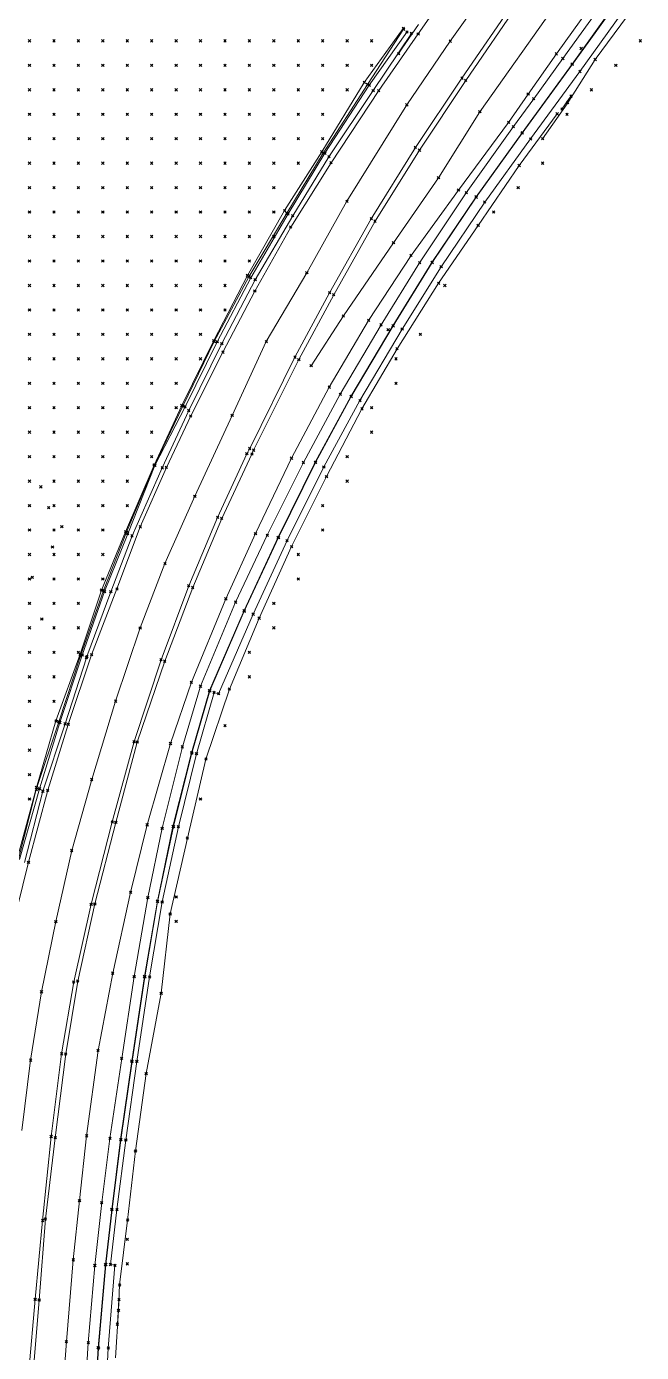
# Model space of a CAD drawing. Header units: metres. Extents: x 441556 to 446409, y 432338 to 461058.
# Drawn here: x 441824.7 to 441900.2, y 453876.9 to 454039.5 of the extents above; entities that cross this region are included whole.
import ezdxf

# ---------------------------------------------------------------- set-up
doc = ezdxf.new("R2010")
doc.units = ezdxf.units.M
doc.header["$MEASUREMENT"] = 0
doc.header["$PDMODE"] = 35
doc.header["$PDSIZE"] = 0.15
for name, color, linetype, lineweight in [('DTM-BRE-RevN_GRP_ CAROSABIL', 2, 'Continuous', 0), ('DTM-BRE-RevN_GRP_ACOSTAMENT', 2, 'Continuous', 0), ('DTM-BRE-RevN_GRP_AX', 2, 'Continuous', 0), ('DTM-BRE-RevN_GRP_CANAL', 2, 'Continuous', 0), ('DTM-BRE-RevN_GRP_PARAPET METALIC', 2, 'Continuous', 0), ('DTM-BRE-RevN_GRP_PARAPET NEW JERSEY', 2, 'Continuous', 0), ('DTM-BRE-RevN_GRP_SANT BETON JOS', 2, 'Continuous', 0), ('DTM-BRE-RevN_GRP_SANT BETON SUS', 2, 'Continuous', 0), ('DTM-BRE-RevN_GRP_TALUZ JOS', 2, 'Continuous', 0), ('DTM-BRE-RevN_GRP_ZID SPRIJIN JOS', 2, 'Continuous', 0), ('DTM-BRE-RevN_GRP_ZID SPRIJIN SUS', 2, 'Continuous', 0), ('DTM-BRE-RevN_YP_RevL', 1, 'Continuous', 0), ('DTM-NOK-RevN_LIDAR_co_lidar', 91, 'Continuous', 0), ('DTM-NOK-RevN_RTK', 32, 'Continuous', 0)]:
    doc.layers.add(name, color=color, linetype=linetype, lineweight=lineweight)

msp = doc.modelspace()

# ---------------------------------------------------------------- linework, layer by layer
at = {"layer": 'DTM-BRE-RevN_GRP_ CAROSABIL'}
for p, q in [((441872.758, 454038.548, 359.866), (441877.866, 454045.934, 359.828)), ((441889.715, 454036.111, 359.48), (441895.623, 454044.346, 359.452)), ((441867.906, 454031.599, 359.857), (441872.758, 454038.548, 359.866)), ((441886.253, 454031.172, 359.432), (441889.715, 454036.111, 359.48)), ((441862.062, 454022.762, 359.794), (441867.906, 454031.599, 359.857)), ((441883.849, 454027.708, 359.421), (441886.253, 454031.172, 359.432)), ((441877.705, 454019.409, 359.412), (441883.849, 454027.708, 359.421)), ((441857.101, 454014.869, 359.687), (441862.062, 454022.762, 359.794)), ((441871.872, 454011.398, 359.43), (441877.705, 454019.409, 359.412)), ((441852.703, 454007.026, 359.695), (441857.101, 454014.869, 359.687)), ((441866.666, 454003.425, 359.404), (441871.872, 454011.398, 359.43)), ((441848.777, 453999.523, 359.707), (441852.703, 454007.026, 359.695)), ((441861.838, 453995.237, 359.407), (441866.666, 454003.425, 359.404)), ((441844.825, 453991.7, 359.717), (441848.777, 453999.523, 359.707)), ((441857.202, 453986.524, 359.425), (441861.838, 453995.237, 359.407)), ((441841.834, 453985.391, 359.779), (441844.825, 453991.7, 359.717)), ((441852.783, 453977.272, 359.439), (441857.202, 453986.524, 359.425)), ((441838.637, 453978.11, 359.814), (441841.834, 453985.391, 359.779)), ((441835.772, 453970.492, 359.878), (441838.637, 453978.11, 359.814)), ((441849.134, 453969.272, 359.476), (441852.783, 453977.272, 359.439)), ((441832.658, 453962.425, 359.833), (441835.772, 453970.492, 359.878)), ((441844.909, 453959.051, 359.472), (441849.134, 453969.272, 359.476)), ((441829.801, 453953.883, 359.809), (441832.658, 453962.425, 359.833)), ((441842.343, 453951.533, 359.504), (441844.909, 453959.051, 359.472)), ((441827.272, 453945.796, 359.846), (441829.801, 453953.883, 359.809)), ((441839.478, 453941.56, 359.537), (441842.343, 453951.533, 359.504)), ((441824.913, 453936.966, 359.905), (441827.272, 453945.796, 359.846)), ((441837.443, 453933.275, 359.523), (441839.478, 453941.56, 359.537)), ((441822.836, 453928.53, 359.797), (441824.913, 453936.966, 359.905)), ((441835.254, 453923.368, 359.501), (441837.443, 453933.275, 359.523)), ((441833.452, 453913.904, 359.47), (441835.254, 453923.368, 359.501)), ((441832.047, 453903.421, 359.444), (441833.452, 453913.904, 359.47)), ((441831.178, 453895.49, 359.432), (441832.047, 453903.421, 359.444)), ((441830.407, 453888.216, 359.435), (441831.178, 453895.49, 359.432)), ((441829.57, 453878.194, 359.452), (441830.407, 453888.216, 359.435)), ((441828.804, 453867.861, 359.483), (441829.57, 453878.194, 359.452))]:
    msp.add_line(p, q, dxfattribs=at)
at = {"layer": 'DTM-BRE-RevN_GRP_ACOSTAMENT'}
for p, q in [((441891.664, 454034.861, 359.407), (441897.408, 454042.879, 359.423)), ((441885.527, 454026.421, 359.358), (441891.664, 454034.861, 359.407)), ((441879.858, 454018.576, 359.364), (441885.527, 454026.421, 359.358)), ((441874.448, 454010.536, 359.346), (441879.858, 454018.576, 359.364)), ((441869.655, 454002.772, 359.307), (441874.448, 454010.536, 359.346)), ((441864.501, 453994.098, 359.317), (441869.655, 454002.772, 359.307)), ((441860.126, 453986.026, 359.357), (441864.501, 453994.098, 359.317)), ((441855.551, 453976.822, 359.371), (441860.126, 453986.026, 359.357)), ((441851.383, 453967.837, 359.423), (441855.551, 453976.822, 359.371)), ((441847.138, 453958.03, 359.455), (441851.383, 453967.837, 359.423)), ((441844.94, 453950.4, 359.465), (441847.138, 453958.03, 359.455)), ((441842.651, 453941.356, 359.448), (441844.94, 453950.4, 359.465)), ((441840.731, 453932.202, 359.415), (441842.651, 453941.356, 359.448)), ((441839.151, 453922.974, 359.408), (441840.731, 453932.202, 359.415)), ((441837.595, 453912.603, 359.366), (441839.151, 453922.974, 359.408)), ((441836.221, 453902.965, 359.347), (441837.595, 453912.603, 359.366)), ((441835.13, 453894.409, 359.336), (441836.221, 453902.965, 359.347)), ((441834.363, 453887.633, 359.352), (441835.13, 453894.409, 359.336)), ((441833.455, 453877.443, 359.384), (441834.363, 453887.633, 359.352)), ((441832.894, 453867.96, 359.411), (441833.455, 453877.443, 359.384))]:
    msp.add_line(p, q, dxfattribs=at)
at = {"layer": 'DTM-BRE-RevN_GRP_AX'}
for p, q in [((441882.202, 454045.43, 359.775), (441876.687, 454037.662, 359.755)), ((441880.32, 454029.01, 359.492), (441889.769, 454042.344, 359.537)), ((441876.687, 454037.662, 359.755), (441871.361, 454029.856, 359.727)), ((441871.361, 454029.856, 359.727), (441864.005, 454018.035, 359.619)), ((441875.252, 454020.924, 359.488), (441880.32, 454029.01, 359.492)), ((441869.721, 454012.948, 359.491), (441875.252, 454020.924, 359.488)), ((441864.005, 454018.035, 359.619), (441859.077, 454009.263, 359.621)), ((441863.57, 454003.968, 359.472), (441869.721, 454012.948, 359.491)), ((441859.077, 454009.263, 359.621), (441854.108, 454000.827, 359.613)), ((441859.613, 453997.87, 359.475), (441863.57, 454003.968, 359.472)), ((441854.108, 454000.827, 359.613), (441849.919, 453991.776, 359.615)), ((441849.919, 453991.776, 359.615), (441845.335, 453981.856, 359.652)), ((441845.335, 453981.856, 359.652), (441841.663, 453973.604, 359.663)), ((441841.663, 453973.604, 359.663), (441838.615, 453965.704, 359.717)), ((441838.615, 453965.704, 359.717), (441835.609, 453956.735, 359.698)), ((441835.609, 453956.735, 359.698), (441832.679, 453947.118, 359.667)), ((441832.679, 453947.118, 359.667), (441830.223, 453938.424, 359.691)), ((441830.223, 453938.424, 359.691), (441828.274, 453929.691, 359.654)), ((441828.274, 453929.691, 359.654), (441826.504, 453921.079, 359.657)), ((441826.504, 453921.079, 359.657), (441825.173, 453912.704, 359.643)), ((441825.173, 453912.704, 359.643), (441824.084, 453904.082, 359.627))]:
    msp.add_line(p, q, dxfattribs=at)
at = {"layer": 'DTM-BRE-RevN_GRP_CANAL'}
for p, q in [((441890.404, 454029.344, 358.687), (441891.51, 454030.922, 358.7)), ((441836.016, 453883.337, 358.398), (441835.827, 453880.328, 358.302))]:
    msp.add_line(p, q, dxfattribs=at)
at = {"layer": 'DTM-BRE-RevN_GRP_PARAPET METALIC'}
for p, q in [((441890.514, 454035.533, 359.44), (441896.441, 454043.737, 359.439)), ((441870.354, 454036.138, 359.754), (441872.793, 454039.708, 359.778)), ((441886.937, 454030.612, 359.407), (441890.514, 454035.533, 359.44)), ((441884.437, 454027.192, 359.414), (441886.937, 454030.612, 359.407)), ((441878.652, 454019.085, 359.398), (441884.437, 454027.192, 359.414)), ((441872.935, 454010.49, 359.379), (441878.652, 454019.085, 359.398)), ((441868.198, 454002.873, 359.38), (441872.935, 454010.49, 359.379)), ((441863.193, 453994.364, 359.364), (441868.198, 454002.873, 359.38)), ((441858.663, 453985.991, 359.402), (441863.193, 453994.364, 359.364)), ((441854.224, 453977.075, 359.42), (441858.663, 453985.991, 359.402)), ((441850.336, 453968.868, 359.478), (441854.224, 453977.075, 359.42)), ((441846.025, 453958.568, 359.48), (441850.336, 453968.868, 359.478)), ((441843.798, 453951.134, 359.485), (441846.025, 453958.568, 359.48)), ((441841.319, 453941.141, 359.487), (441843.798, 453951.134, 359.485)), ((441839.569, 453932.645, 359.471), (441841.319, 453941.141, 359.487)), ((441837.878, 453922.957, 359.446), (441839.569, 453932.645, 359.471)), ((441836.352, 453912.918, 359.394), (441837.878, 453922.957, 359.446)), ((441834.914, 453903.119, 359.379), (441836.352, 453912.918, 359.394)), ((441833.907, 453895.237, 359.367), (441834.914, 453903.119, 359.379)), ((441833.049, 453887.524, 359.38), (441833.907, 453895.237, 359.367)), ((441832.254, 453878.053, 359.415), (441833.049, 453887.524, 359.38)), ((441831.549, 453867.825, 359.396), (441832.254, 453878.053, 359.415))]:
    msp.add_line(p, q, dxfattribs=at)
at = {"layer": 'DTM-BRE-RevN_GRP_PARAPET NEW JERSEY'}
for p, q in [((441884.708, 454042.746, 359.643), (441878.13, 454033.131, 359.63)), ((441878.595, 454032.861, 359.612), (441885.294, 454042.553, 359.628)), ((441878.13, 454033.131, 359.63), (441872.413, 454024.643, 359.611)), ((441872.918, 454024.295, 359.609), (441878.595, 454032.861, 359.612)), ((441872.413, 454024.643, 359.611), (441866.992, 454015.89, 359.579)), ((441867.457, 454015.592, 359.573), (441872.918, 454024.295, 359.609)), ((441866.992, 454015.89, 359.579), (441861.876, 454006.815, 359.559)), ((441862.383, 454006.578, 359.568), (441867.457, 454015.592, 359.573)), ((441861.876, 454006.815, 359.559), (441857.629, 453998.91, 359.527)), ((441858.107, 453998.608, 359.5), (441862.383, 454006.578, 359.568)), ((441857.629, 453998.91, 359.527), (441852.076, 453987.711, 359.616)), ((441852.548, 453987.505, 359.567), (441858.107, 453998.608, 359.5)), ((441852.076, 453987.711, 359.616), (441851.716, 453987.078, 359.557)), ((441852.339, 453987.039, 359.538), (441852.548, 453987.505, 359.567)), ((441851.716, 453987.078, 359.557), (441848.132, 453979.271, 359.567)), ((441848.627, 453979.137, 359.539), (441852.339, 453987.039, 359.538)), ((441848.132, 453979.271, 359.567), (441844.581, 453970.883, 359.605)), ((441845.076, 453970.668, 359.586), (441848.627, 453979.137, 359.539)), ((441844.581, 453970.883, 359.605), (441841.183, 453961.809, 359.611)), ((441841.641, 453961.63, 359.63), (441845.076, 453970.668, 359.586)), ((441841.183, 453961.809, 359.611), (441837.875, 453951.768, 359.646)), ((441838.25, 453951.718, 359.614), (441841.641, 453961.63, 359.63)), ((441837.875, 453951.768, 359.646), (441835.193, 453941.924, 359.602)), ((441835.636, 453941.871, 359.618), (441838.25, 453951.718, 359.614)), ((441835.193, 453941.924, 359.602), (441832.599, 453931.816, 359.621)), ((441833.05, 453931.858, 359.601), (441835.636, 453941.871, 359.618)), ((441832.599, 453931.816, 359.621), (441830.461, 453922.299, 359.612)), ((441830.958, 453922.412, 359.565), (441833.05, 453931.858, 359.601)), ((441830.461, 453922.299, 359.612), (441828.977, 453913.484, 359.581)), ((441829.487, 453913.465, 359.57), (441830.958, 453922.412, 359.565)), ((441828.977, 453913.484, 359.581), (441827.689, 453903.35, 359.567)), ((441828.194, 453903.192, 359.552), (441829.487, 453913.465, 359.57)), ((441827.689, 453903.35, 359.567), (441826.646, 453893.049, 359.538)), ((441826.986, 453893.23, 359.518), (441828.194, 453903.192, 359.552)), ((441826.646, 453893.049, 359.538), (441825.736, 453883.382, 359.534)), ((441826.227, 453883.286, 359.525), (441826.986, 453893.23, 359.518)), ((441825.736, 453883.382, 359.534), (441824.946, 453874.554, 359.57)), ((441825.484, 453874.395, 359.557), (441826.227, 453883.286, 359.525))]:
    msp.add_line(p, q, dxfattribs=at)
at = {"layer": 'DTM-BRE-RevN_GRP_SANT BETON JOS'}
for p, q in [((441871.373, 454038.779, 359.475), (441866.756, 454032.267, 359.477)), ((441866.756, 454032.267, 359.477), (441861.288, 454023.921, 359.472)), ((441861.288, 454023.921, 359.472), (441856.775, 454016.471, 359.481)), ((441856.775, 454016.471, 359.481), (441852.19, 454008.656, 359.452)), ((441852.19, 454008.656, 359.452), (441848.071, 454000.802, 359.508)), ((441848.071, 454000.802, 359.508), (441844.134, 453992.822, 359.487)), ((441844.134, 453992.822, 359.487), (441840.442, 453985.645, 359.686)), ((441840.442, 453985.645, 359.686), (441837.099, 453977.264, 359.537)), ((441837.099, 453977.264, 359.537), (441834.261, 453970.17, 359.549)), ((441834.261, 453970.17, 359.549), (441831.494, 453962.388, 359.527)), ((441831.494, 453962.388, 359.527), (441828.763, 453954.118, 359.564)), ((441828.763, 453954.118, 359.564), (441826.26, 453945.988, 359.518)), ((441826.26, 453945.988, 359.518), (441823.804, 453937.328, 359.5))]:
    msp.add_line(p, q, dxfattribs=at)
at = {"layer": 'DTM-BRE-RevN_GRP_SANT BETON SUS'}
for p, q in [((441870.964, 454039.119, 359.728), (441866.527, 454032.35, 359.725)), ((441871.924, 454038.619, 359.759), (441867.229, 454031.597, 359.739)), ((441866.527, 454032.35, 359.725), (441861.084, 454023.929, 359.713)), ((441867.229, 454031.597, 359.739), (441861.794, 454023.488, 359.74)), ((441861.084, 454023.929, 359.713), (441856.632, 454016.57, 359.708)), ((441861.794, 454023.488, 359.74), (441857.353, 454016.261, 359.736)), ((441856.632, 454016.57, 359.708), (441851.961, 454008.779, 359.699)), ((441857.353, 454016.261, 359.736), (441852.738, 454008.408, 359.697)), ((441851.961, 454008.779, 359.699), (441847.72, 454000.831, 359.753)), ((441852.738, 454008.408, 359.697), (441848.652, 454000.58, 359.738)), ((441847.72, 454000.831, 359.753), (441843.869, 453992.923, 359.729)), ((441848.652, 454000.58, 359.738), (441844.584, 453992.367, 359.697)), ((441843.869, 453992.923, 359.729), (441840.379, 453985.663, 359.795)), ((441844.584, 453992.367, 359.697), (441841.333, 453985.344, 359.77)), ((441840.379, 453985.663, 359.795), (441836.937, 453977.446, 359.769)), ((441841.333, 453985.344, 359.77), (441837.621, 453977.005, 359.808)), ((441836.937, 453977.446, 359.769), (441834.108, 453970.314, 359.806)), ((441837.621, 453977.005, 359.808), (441835.025, 453970.151, 359.839)), ((441834.108, 453970.314, 359.806), (441831.286, 453962.277, 359.771)), ((441835.025, 453970.151, 359.839), (441832.08, 453962.199, 359.804)), ((441831.286, 453962.277, 359.771), (441828.629, 453954.208, 359.76)), ((441832.025, 453962.059, 359.758), (441829.411, 453953.956, 359.776)), ((441832.08, 453962.199, 359.804), (441832.025, 453962.059, 359.758)), ((441828.629, 453954.208, 359.76), (441825.87, 453945.899, 359.811)), ((441829.411, 453953.956, 359.776), (441826.675, 453945.696, 359.751)), ((441825.87, 453945.899, 359.811), (441823.648, 453937.195, 359.757)), ((441826.675, 453945.696, 359.751), (441824.416, 453936.964, 359.776))]:
    msp.add_line(p, q, dxfattribs=at)
at = {"layer": 'DTM-BRE-RevN_GRP_TALUZ JOS'}
for p, q in [((441870.929, 454039.213, 359.729), (441866.139, 454032.604, 359.723)), ((441866.139, 454032.604, 359.723), (441860.922, 454024.088, 359.71)), ((441860.922, 454024.088, 359.71), (441856.351, 454016.881, 359.7)), ((441856.351, 454016.881, 359.7), (441851.795, 454008.945, 359.722)), ((441851.795, 454008.945, 359.722), (441847.651, 454000.947, 359.722)), ((441847.651, 454000.947, 359.722), (441843.731, 453992.987, 359.772)), ((441843.731, 453992.987, 359.772), (441840.339, 453985.687, 359.798)), ((441840.339, 453985.687, 359.798), (441836.829, 453977.491, 359.775)), ((441836.829, 453977.491, 359.775), (441833.868, 453970.355, 359.806)), ((441833.868, 453970.355, 359.806), (441831.252, 453962.486, 359.762)), ((441831.252, 453962.486, 359.762), (441828.287, 453954.303, 359.834)), ((441828.287, 453954.303, 359.834), (441825.894, 453946.138, 359.806)), ((441825.894, 453946.138, 359.806), (441823.497, 453937.226, 359.777))]:
    msp.add_line(p, q, dxfattribs=at)
at = {"layer": 'DTM-BRE-RevN_GRP_ZID SPRIJIN JOS'}
for p, q in [((441899.96, 454042.867, 355.359), (441894.488, 454035.413, 355.405)), ((441885.158, 454022.416, 355.346), (441889.813, 454028.747, 355.352)), ((441880.119, 454015.067, 355.243), (441885.158, 454022.416, 355.346)), ((441875.26, 454007.977, 355.235), (441880.119, 454015.067, 355.243)), ((441870.166, 453999.943, 355.351), (441875.26, 454007.977, 355.235)), ((441865.854, 453992.582, 355.314), (441870.166, 453999.943, 355.351)), ((441861.497, 453984.273, 355.275), (441865.854, 453992.582, 355.314)), ((441857.213, 453975.679, 355.295), (441861.497, 453984.273, 355.275)), ((441853.226, 453966.914, 355.356), (441857.213, 453975.679, 355.295)), ((441849.577, 453958.216, 355.418), (441853.226, 453966.914, 355.356)), ((441846.695, 453949.635, 355.48), (441849.577, 453958.216, 355.418)), ((441844.417, 453939.94, 355.439), (441846.695, 453949.635, 355.48)), ((441842.308, 453930.639, 355.464), (441844.417, 453939.94, 355.439)), ((441841.198, 453920.915, 355.423), (441842.308, 453930.639, 355.464)), ((441839.358, 453911.06, 355.492), (441841.198, 453920.915, 355.423)), ((441838.047, 453901.571, 355.48), (441839.358, 453911.06, 355.492)), ((441837.074, 453893.101, 355.464), (441838.047, 453901.571, 355.48)), ((441836.103, 453885.142, 355.56), (441837.074, 453893.101, 355.464))]:
    msp.add_line(p, q, dxfattribs=at)
at = {"layer": 'DTM-BRE-RevN_GRP_ZID SPRIJIN SUS'}
for p, q in [((441891.683, 454034.833, 359.508), (441897.458, 454042.876, 359.563)), ((441898.578, 454042.236, 359.585), (441892.607, 454033.95, 359.536)), ((441885.526, 454026.39, 359.496), (441891.683, 454034.833, 359.508)), ((441892.607, 454033.95, 359.536), (441886.551, 454025.674, 359.478)), ((441879.891, 454018.525, 359.509), (441885.526, 454026.39, 359.496)), ((441886.551, 454025.674, 359.478), (441880.917, 454017.936, 359.486)), ((441874.481, 454010.523, 359.484), (441879.891, 454018.525, 359.509)), ((441880.917, 454017.936, 359.486), (441875.579, 454010.006, 359.485)), ((441869.681, 454002.763, 359.441), (441874.481, 454010.523, 359.484)), ((441875.579, 454010.006, 359.485), (441870.784, 454002.367, 359.465)), ((441864.539, 453994.094, 359.478), (441869.681, 454002.763, 359.441)), ((441870.784, 454002.367, 359.465), (441865.606, 453993.583, 359.492)), ((441860.162, 453986.011, 359.501), (441864.539, 453994.094, 359.478)), ((441865.606, 453993.583, 359.492), (441861.175, 453985.448, 359.486)), ((441855.605, 453976.788, 359.553), (441860.162, 453986.011, 359.501)), ((441861.175, 453985.448, 359.486), (441856.657, 453976.416, 359.584)), ((441851.399, 453967.773, 359.561), (441855.605, 453976.788, 359.553)), ((441856.657, 453976.416, 359.584), (441852.489, 453967.392, 359.579)), ((441847.176, 453957.992, 359.606), (441851.399, 453967.773, 359.561)), ((441852.489, 453967.392, 359.579), (441848.247, 453957.638, 359.593)), ((441844.964, 453950.369, 359.622), (441847.176, 453957.992, 359.606)), ((441847.699, 453957.809, 359.615), (441845.533, 453950.287, 359.623)), ((441848.247, 453957.638, 359.593), (441847.699, 453957.809, 359.615)), ((441842.722, 453941.343, 359.605), (441844.964, 453950.369, 359.622)), ((441845.533, 453950.287, 359.623), (441843.316, 453941.33, 359.619)), ((441840.757, 453932.14, 359.572), (441842.722, 453941.343, 359.605)), ((441843.316, 453941.33, 359.619), (441841.327, 453932.102, 359.557)), ((441839.197, 453922.93, 359.523), (441840.757, 453932.14, 359.572)), ((441841.327, 453932.102, 359.557), (441839.78, 453922.915, 359.526)), ((441837.62, 453912.545, 359.491), (441839.197, 453922.93, 359.523)), ((441839.78, 453922.915, 359.526), (441838.208, 453912.554, 359.5)), ((441836.262, 453902.957, 359.487), (441837.62, 453912.545, 359.491)), ((441838.208, 453912.554, 359.5), (441836.868, 453902.907, 359.497)), ((441835.173, 453894.38, 359.502), (441836.262, 453902.957, 359.487)), ((441836.868, 453902.907, 359.497), (441835.764, 453894.381, 359.495)), ((441834.402, 453887.65, 359.477), (441835.173, 453894.38, 359.502)), ((441835.764, 453894.381, 359.495), (441834.971, 453887.647, 359.492)), ((441833.505, 453877.407, 359.541), (441834.402, 453887.65, 359.477)), ((441835.53, 453887.555, 359.488), (441834.711, 453877.4, 359.55)), ((441834.971, 453887.647, 359.492), (441835.53, 453887.555, 359.488)), ((441832.926, 453867.961, 359.565), (441833.505, 453877.407, 359.541)), ((441834.711, 453877.4, 359.55), (441834.157, 453867.992, 359.575))]:
    msp.add_line(p, q, dxfattribs=at)
at = {"layer": 'DTM-BRE-RevN_YP_RevL'}
for p, q in [((441891.037, 454029.967, 355.595), (441894.488, 454035.413, 355.405)), ((441888.025, 454025.703, 355.748), (441891.037, 454029.967, 355.595)), ((441835.962, 453882.027, 356.646), (441836.103, 453885.142, 355.56)), ((441835.594, 453876.195, 355.356), (441835.962, 453882.027, 356.646))]:
    msp.add_line(p, q, dxfattribs=at)
at = {"layer": 'DTM-NOK-RevN_LIDAR_co_lidar'}
for p in [(441825.039, 454037.701, 382.135), (441828.038, 454037.701, 380.778), (441831.037, 454037.701, 379.122), (441834.037, 454037.701, 378.542), (441837.036, 454037.701, 376.444), (441840.035, 454037.701, 374.832), (441843.035, 454037.701, 373.24), (441846.034, 454037.701, 371.88), (441849.034, 454037.701, 370.863), (441852.033, 454037.701, 369.627), (441855.032, 454037.701, 368.089), (441858.032, 454037.701, 366.533), (441861.031, 454037.701, 364.996), (441864.03, 454037.701, 363.532), (441867.03, 454037.701, 361.98), (441900.022, 454037.701, 355.436), (441825.039, 454034.701, 381.064), (441828.038, 454034.701, 380.164), (441831.037, 454034.701, 378.435), (441834.037, 454034.701, 377.692), (441837.036, 454034.701, 375.232), (441840.035, 454034.701, 373.833), (441843.035, 454034.701, 372.437), (441846.034, 454034.701, 371.108), (441849.034, 454034.701, 369.984), (441852.033, 454034.701, 368.512), (441855.032, 454034.701, 366.777), (441858.032, 454034.701, 365.235), (441861.031, 454034.701, 363.841), (441864.03, 454034.701, 362.342), (441867.03, 454034.701, 360.776), (441897.023, 454034.701, 355.48), (441825.039, 454031.702, 379.575), (441828.038, 454031.702, 378.886), (441831.037, 454031.702, 377.404), (441834.037, 454031.702, 376.275), (441837.036, 454031.702, 373.748), (441840.035, 454031.702, 372.851), (441843.035, 454031.702, 371.574), (441846.034, 454031.702, 370.291), (441849.034, 454031.702, 369.109), (441852.033, 454031.702, 367.583), (441855.032, 454031.702, 365.77), (441858.032, 454031.702, 364.148), (441861.031, 454031.702, 362.696), (441864.03, 454031.702, 361.111), (441894.024, 454031.702, 355.601), (441825.039, 454028.703, 378.483), (441828.038, 454028.703, 377.412), (441831.037, 454028.703, 376.231), (441834.037, 454028.703, 375.069), (441837.036, 454028.703, 373.087), (441840.035, 454028.703, 372.119), (441843.035, 454028.703, 370.8), (441846.034, 454028.703, 369.526), (441849.034, 454028.703, 368.174), (441852.033, 454028.703, 366.484), (441855.032, 454028.703, 364.822), (441858.032, 454028.703, 363.318), (441861.031, 454028.703, 361.674), (441891.024, 454028.703, 355.546), (441825.039, 454025.703, 377.578), (441828.038, 454025.703, 376.347), (441831.037, 454025.703, 375.019), (441834.037, 454025.703, 373.568), (441837.036, 454025.703, 372.281), (441840.035, 454025.703, 371.064), (441843.035, 454025.703, 369.825), (441846.034, 454025.703, 368.633), (441849.034, 454025.703, 367.081), (441852.033, 454025.703, 365.266), (441855.032, 454025.703, 363.704), (441858.032, 454025.703, 362.275), (441861.031, 454025.703, 360.729), (441888.025, 454025.703, 355.748), (441825.039, 454022.704, 376.591), (441828.038, 454022.704, 375.342), (441831.037, 454022.704, 374.091), (441834.037, 454022.704, 372.313), (441837.036, 454022.704, 371.203), (441840.035, 454022.704, 370.098), (441843.035, 454022.704, 368.929), (441846.034, 454022.704, 367.749), (441849.034, 454022.704, 366.055), (441852.033, 454022.704, 364.241), (441855.032, 454022.704, 362.615), (441858.032, 454022.704, 361.096), (441888.025, 454022.704, 355.362), (441825.039, 454019.705, 375.89), (441828.038, 454019.705, 374.665), (441831.037, 454019.705, 373.529), (441834.037, 454019.705, 371.551), (441837.036, 454019.705, 370.254), (441840.035, 454019.705, 369.092), (441843.035, 454019.705, 367.929), (441846.034, 454019.705, 366.575), (441849.034, 454019.705, 364.896), (441852.033, 454019.705, 363.27), (441855.032, 454019.705, 361.496), (441885.026, 454019.705, 355.342), (441825.039, 454016.705, 375.156), (441828.038, 454016.705, 373.366), (441831.037, 454016.705, 372.057), (441834.037, 454016.705, 370.629), (441837.036, 454016.705, 369.428), (441840.035, 454016.705, 368.258), (441843.035, 454016.705, 366.787), (441846.034, 454016.705, 365.248), (441849.034, 454016.705, 363.643), (441852.033, 454016.705, 362.109), (441855.032, 454016.705, 360.639), (441882.026, 454016.705, 355.584), (441825.039, 454013.706, 373.821), (441828.038, 454013.706, 372.594), (441831.037, 454013.706, 371.38), (441834.037, 454013.706, 369.743), (441837.036, 454013.706, 368.806), (441840.035, 454013.706, 367.514), (441843.035, 454013.706, 365.858), (441846.034, 454013.706, 364.095), (441849.034, 454013.706, 362.487), (441852.033, 454013.706, 361.103), (441855.032, 454013.706, 360.039), (441825.039, 454010.707, 372.461), (441828.038, 454010.707, 371.489), (441831.037, 454010.707, 370.595), (441834.037, 454010.707, 369.498), (441837.036, 454010.707, 368.275), (441840.035, 454010.707, 366.912), (441843.035, 454010.707, 365.152), (441846.034, 454010.707, 363.366), (441849.034, 454010.707, 361.68), (441852.033, 454010.707, 360.3), (441825.039, 454007.707, 371.194), (441828.038, 454007.707, 370.224), (441831.037, 454007.707, 369.47), (441834.037, 454007.707, 368.905), (441837.036, 454007.707, 367.333), (441840.035, 454007.707, 365.975), (441843.035, 454007.707, 364.399), (441846.034, 454007.707, 362.443), (441849.034, 454007.707, 360.839), (441876.028, 454007.707, 355.567), (441825.039, 454004.708, 370.209), (441828.038, 454004.708, 369.567), (441831.037, 454004.708, 368.785), (441834.037, 454004.708, 368.144), (441837.036, 454004.708, 366.711), (441840.035, 454004.708, 365.128), (441843.035, 454004.708, 363.287), (441846.034, 454004.708, 361.482), (441849.034, 454004.708, 360.11), (441825.039, 454001.709, 369.243), (441828.038, 454001.709, 368.502), (441831.037, 454001.709, 367.683), (441834.037, 454001.709, 366.955), (441837.036, 454001.709, 365.644), (441840.035, 454001.709, 364.171), (441843.035, 454001.709, 362.544), (441846.034, 454001.709, 360.85), (441873.028, 454001.709, 355.432), (441825.039, 453998.709, 368.416), (441828.038, 453998.709, 367.8), (441831.037, 453998.709, 366.719), (441834.037, 453998.709, 365.979), (441837.036, 453998.709, 364.777), (441840.035, 453998.709, 363.449), (441843.035, 453998.709, 361.74), (441846.034, 453998.709, 360.276), (441870.029, 453998.709, 355.985), (441825.039, 453995.71, 367.502), (441828.038, 453995.71, 366.94), (441831.037, 453995.71, 366.05), (441834.037, 453995.71, 365.402), (441837.036, 453995.71, 363.998), (441840.035, 453995.71, 362.587), (441843.035, 453995.71, 361.069), (441870.029, 453995.71, 355.332), (441825.039, 453992.711, 366.742), (441828.038, 453992.711, 366.101), (441831.037, 453992.711, 365.343), (441834.037, 453992.711, 364.255), (441837.036, 453992.711, 363.05), (441840.035, 453992.711, 361.777), (441843.035, 453992.711, 360.352), (441867.03, 453992.711, 355.893), (441825.039, 453989.711, 366.083), (441828.038, 453989.711, 365.428), (441831.037, 453989.711, 364.674), (441834.037, 453989.711, 363.76), (441837.036, 453989.711, 362.492), (441840.035, 453989.711, 360.939), (441867.03, 453989.711, 355.382), (441825.039, 453986.712, 365.458), (441828.038, 453986.712, 364.746), (441831.037, 453986.712, 364.108), (441834.037, 453986.712, 363.122), (441837.036, 453986.712, 361.963), (441840.035, 453986.712, 360.516), (441864.03, 453986.712, 355.532), (441825.039, 453983.713, 364.961), (441828.038, 453983.713, 364.363), (441831.037, 453983.713, 363.656), (441834.037, 453983.713, 362.615), (441837.036, 453983.713, 361.297), (441864.03, 453983.713, 355.291), (441825.039, 453980.713, 364.442), (441828.038, 453980.713, 363.844), (441831.037, 453980.713, 363.242), (441834.037, 453980.713, 362.291), (441837.036, 453980.713, 360.72), (441861.031, 453980.713, 355.533), (441825.039, 453977.714, 364.024), (441828.038, 453977.714, 363.381), (441831.037, 453977.714, 362.745), (441834.037, 453977.714, 361.849), (441861.031, 453977.714, 355.262), (441825.039, 453974.715, 363.878), (441828.038, 453974.715, 363.015), (441831.037, 453974.715, 362.246), (441834.037, 453974.715, 361.075), (441858.032, 453974.715, 355.72), (441825.039, 453971.715, 363.836), (441828.038, 453971.715, 362.829), (441831.037, 453971.715, 361.88), (441834.037, 453971.715, 360.443), (441858.032, 453971.715, 355.381), (441825.039, 453968.716, 363.806), (441828.038, 453968.716, 362.876), (441831.037, 453968.716, 361.432), (441855.032, 453968.716, 355.949), (441825.039, 453965.717, 363.798), (441828.038, 453965.717, 362.65), (441831.037, 453965.717, 360.847), (441855.032, 453965.717, 355.432), (441825.039, 453962.717, 363.759), (441828.038, 453962.717, 362.026), (441831.037, 453962.717, 360.345), (441852.033, 453962.717, 356.271), (441825.039, 453959.718, 363.502), (441828.038, 453959.718, 361.384), (441852.033, 453959.718, 355.494), (441825.039, 453956.719, 362.978), (441828.038, 453956.719, 360.726), (441825.039, 453953.719, 362.473), (441849.034, 453953.719, 355.865), (441825.039, 453950.72, 361.672), (441825.039, 453947.721, 360.987), (441825.039, 453944.721, 360.341), (441846.034, 453944.721, 356.141), (441843.035, 453932.724, 356.287), (441843.035, 453929.724, 355.841), (441837.036, 453890.733, 356.113), (441837.036, 453887.734, 356.033)]:
    msp.add_point(p, dxfattribs=at)
at = {"layer": 'DTM-NOK-RevN_RTK'}
for p in [(441870.929, 454039.213, 359.729), (441870.964, 454039.119, 359.728), (441871.373, 454038.779, 359.475), (441871.924, 454038.619, 359.759), (441872.758, 454038.548, 359.866), (441876.687, 454037.662, 359.755), (441870.354, 454036.138, 359.754), (441889.715, 454036.111, 359.48), (441892.769, 454036.768, 359.387), (441890.514, 454035.533, 359.44), (441891.664, 454034.861, 359.407), (441891.683, 454034.833, 359.508), (441894.488, 454035.413, 355.405), (441866.139, 454032.604, 359.723), (441878.13, 454033.131, 359.63), (441878.595, 454032.861, 359.612), (441892.607, 454033.95, 359.536), (441866.527, 454032.35, 359.725), (441866.756, 454032.267, 359.477), (441867.229, 454031.597, 359.739), (441867.906, 454031.599, 359.857), (441886.253, 454031.172, 359.432), (441891.51, 454030.922, 358.7), (441871.361, 454029.856, 359.727), (441886.937, 454030.612, 359.407), (441890.404, 454029.344, 358.687), (441891.099, 454030.139, 357.435), (441880.32, 454029.01, 359.492), (441883.849, 454027.708, 359.421), (441889.813, 454028.747, 355.352), (441884.437, 454027.192, 359.414), (441885.526, 454026.39, 359.496), (441885.527, 454026.421, 359.358), (441872.413, 454024.643, 359.611), (441886.551, 454025.674, 359.478), (441860.922, 454024.088, 359.71), (441861.084, 454023.929, 359.713), (441861.288, 454023.921, 359.472), (441861.794, 454023.488, 359.74), (441862.062, 454022.762, 359.794), (441872.918, 454024.295, 359.609), (441885.158, 454022.416, 355.346), (441875.252, 454020.924, 359.488), (441864.005, 454018.035, 359.619), (441877.705, 454019.409, 359.412), (441878.652, 454019.085, 359.398), (441879.858, 454018.576, 359.364), (441879.891, 454018.525, 359.509), (441880.917, 454017.936, 359.486), (441856.351, 454016.881, 359.7), (441856.632, 454016.57, 359.708), (441856.775, 454016.471, 359.481), (441857.353, 454016.261, 359.736), (441857.101, 454014.869, 359.687), (441866.992, 454015.89, 359.579), (441867.457, 454015.592, 359.573), (441880.119, 454015.067, 355.243), (441869.721, 454012.948, 359.491), (441871.872, 454011.398, 359.43), (441872.935, 454010.49, 359.379), (441874.448, 454010.536, 359.346), (441874.481, 454010.523, 359.484), (441875.579, 454010.006, 359.485), (441851.795, 454008.945, 359.722), (441851.961, 454008.779, 359.699), (441852.19, 454008.656, 359.452), (441852.738, 454008.408, 359.697), (441859.077, 454009.263, 359.621), (441852.703, 454007.026, 359.695), (441861.876, 454006.815, 359.559), (441862.383, 454006.578, 359.568), (441875.26, 454007.977, 355.235), (441863.57, 454003.968, 359.472), (441866.666, 454003.425, 359.404), (441868.198, 454002.873, 359.38), (441869.062, 454002.273, 359.328), (441869.655, 454002.772, 359.307), (441869.681, 454002.763, 359.441), (441870.784, 454002.367, 359.465), (441847.651, 454000.947, 359.722), (441847.72, 454000.831, 359.753), (441848.071, 454000.802, 359.508), (441848.652, 454000.58, 359.738), (441854.108, 454000.827, 359.613), (441848.777, 453999.523, 359.707), (441857.629, 453998.91, 359.527), (441858.107, 453998.608, 359.5), (441870.166, 453999.943, 355.351), (441859.613, 453997.87, 359.475), (441861.838, 453995.237, 359.407), (441863.193, 453994.364, 359.364), (441864.501, 453994.098, 359.317), (441864.539, 453994.094, 359.478), (441865.606, 453993.583, 359.492), (441843.731, 453992.987, 359.772), (441843.869, 453992.923, 359.729), (441844.134, 453992.822, 359.487), (441844.584, 453992.367, 359.697), (441865.854, 453992.582, 355.314), (441844.825, 453991.7, 359.717), (441849.919, 453991.776, 359.615), (441851.716, 453987.078, 359.557), (441852.076, 453987.711, 359.616), (441852.339, 453987.039, 359.538), (441852.548, 453987.505, 359.567), (441840.339, 453985.687, 359.798), (441840.379, 453985.663, 359.795), (441840.442, 453985.645, 359.686), (441841.333, 453985.344, 359.77), (441841.834, 453985.391, 359.779), (441857.202, 453986.524, 359.425), (441858.663, 453985.991, 359.402), (441860.126, 453986.026, 359.357), (441860.162, 453986.011, 359.501), (441861.175, 453985.448, 359.486), (441861.497, 453984.273, 355.275), (441826.427, 453983.014, 364.239), (441827.382, 453980.469, 363.513), (441845.335, 453981.856, 359.652), (441848.132, 453979.271, 359.567), (441848.627, 453979.137, 359.539), (441829.006, 453978.131, 362.835), (441836.829, 453977.491, 359.775), (441836.937, 453977.446, 359.769), (441837.099, 453977.264, 359.537), (441838.637, 453978.11, 359.814), (441852.783, 453977.272, 359.439), (441827.854, 453975.631, 363.013), (441837.621, 453977.005, 359.808), (441854.224, 453977.075, 359.42), (441855.551, 453976.822, 359.371), (441855.605, 453976.788, 359.553), (441856.657, 453976.416, 359.584), (441857.213, 453975.679, 355.295), (441841.663, 453973.604, 359.663), (441825.37, 453971.92, 363.461), (441844.581, 453970.883, 359.605), (441833.868, 453970.355, 359.806), (441834.108, 453970.314, 359.806), (441834.261, 453970.17, 359.549), (441835.025, 453970.151, 359.839), (441835.772, 453970.492, 359.878), (441845.076, 453970.668, 359.586), (441849.134, 453969.272, 359.476), (441850.336, 453968.868, 359.478), (441851.383, 453967.837, 359.423), (441851.399, 453967.773, 359.561), (441826.555, 453966.793, 363.374), (441852.489, 453967.392, 359.579), (441853.226, 453966.914, 355.356), (441838.615, 453965.704, 359.717), (441831.252, 453962.486, 359.762), (441831.286, 453962.277, 359.771), (441831.494, 453962.388, 359.527), (441832.025, 453962.059, 359.758), (441832.08, 453962.199, 359.804), (441832.658, 453962.425, 359.833), (441841.183, 453961.809, 359.611), (441841.641, 453961.63, 359.63), (441844.909, 453959.051, 359.472), (441846.025, 453958.568, 359.48), (441847.138, 453958.03, 359.455), (441847.176, 453957.992, 359.606), (441847.699, 453957.809, 359.615), (441849.577, 453958.216, 355.418), (441835.609, 453956.735, 359.698), (441848.247, 453957.638, 359.593), (441828.287, 453954.303, 359.834), (441828.629, 453954.208, 359.76), (441828.763, 453954.118, 359.564), (441829.411, 453953.956, 359.776), (441829.801, 453953.883, 359.809), (441837.875, 453951.768, 359.646), (441838.25, 453951.718, 359.614), (441842.343, 453951.533, 359.504), (441843.798, 453951.134, 359.485), (441844.94, 453950.4, 359.465), (441844.964, 453950.369, 359.622), (441845.533, 453950.287, 359.623), (441846.695, 453949.635, 355.48), (441832.679, 453947.118, 359.667), (441825.87, 453945.899, 359.811), (441825.894, 453946.138, 359.806), (441826.26, 453945.988, 359.518), (441826.675, 453945.696, 359.751), (441827.272, 453945.796, 359.846), (441835.193, 453941.924, 359.602), (441835.636, 453941.871, 359.618), (441839.478, 453941.56, 359.537), (441841.319, 453941.141, 359.487), (441842.651, 453941.356, 359.448), (441842.722, 453941.343, 359.605), (441843.316, 453941.33, 359.619), (441844.417, 453939.94, 355.439), (441830.223, 453938.424, 359.691), (441824.913, 453936.966, 359.905), (441832.599, 453931.816, 359.621), (441833.05, 453931.858, 359.601), (441837.443, 453933.275, 359.523), (441839.569, 453932.645, 359.471), (441840.731, 453932.202, 359.415), (441840.757, 453932.14, 359.572), (441841.327, 453932.102, 359.557), (441842.308, 453930.639, 355.464), (441828.274, 453929.691, 359.654), (441830.461, 453922.299, 359.612), (441830.958, 453922.412, 359.565), (441835.254, 453923.368, 359.501), (441837.878, 453922.957, 359.446), (441839.151, 453922.974, 359.408), (441839.197, 453922.93, 359.523), (441839.78, 453922.915, 359.526), (441826.504, 453921.079, 359.657), (441841.198, 453920.915, 355.423), (441833.452, 453913.904, 359.47), (441825.173, 453912.704, 359.643), (441828.977, 453913.484, 359.581), (441829.487, 453913.465, 359.57), (441836.352, 453912.918, 359.394), (441837.595, 453912.603, 359.366), (441837.62, 453912.545, 359.491), (441838.208, 453912.554, 359.5), (441839.358, 453911.06, 355.492), (441827.689, 453903.35, 359.567), (441828.194, 453903.192, 359.552), (441832.047, 453903.421, 359.444), (441834.914, 453903.119, 359.379), (441836.221, 453902.965, 359.347), (441836.262, 453902.957, 359.487), (441836.868, 453902.907, 359.497), (441838.047, 453901.571, 355.48), (441831.178, 453895.49, 359.432), (441833.907, 453895.237, 359.367), (441835.13, 453894.409, 359.336), (441835.173, 453894.38, 359.502), (441835.764, 453894.381, 359.495), (441826.646, 453893.049, 359.538), (441826.986, 453893.23, 359.518), (441837.074, 453893.101, 355.464), (441830.407, 453888.216, 359.435), (441833.049, 453887.524, 359.38), (441834.363, 453887.633, 359.352), (441834.402, 453887.65, 359.477), (441834.971, 453887.647, 359.492), (441835.53, 453887.555, 359.488), (441836.103, 453885.142, 355.56), (441825.736, 453883.382, 359.534), (441826.227, 453883.286, 359.525), (441836.016, 453883.337, 358.398), (441835.962, 453882.027, 356.646), (441835.827, 453880.328, 358.302), (441829.57, 453878.194, 359.452), (441832.254, 453878.053, 359.415), (441833.455, 453877.443, 359.384), (441833.505, 453877.407, 359.541), (441834.711, 453877.4, 359.55)]:
    msp.add_point(p, dxfattribs=at)

doc.saveas('drawing.dxf')
